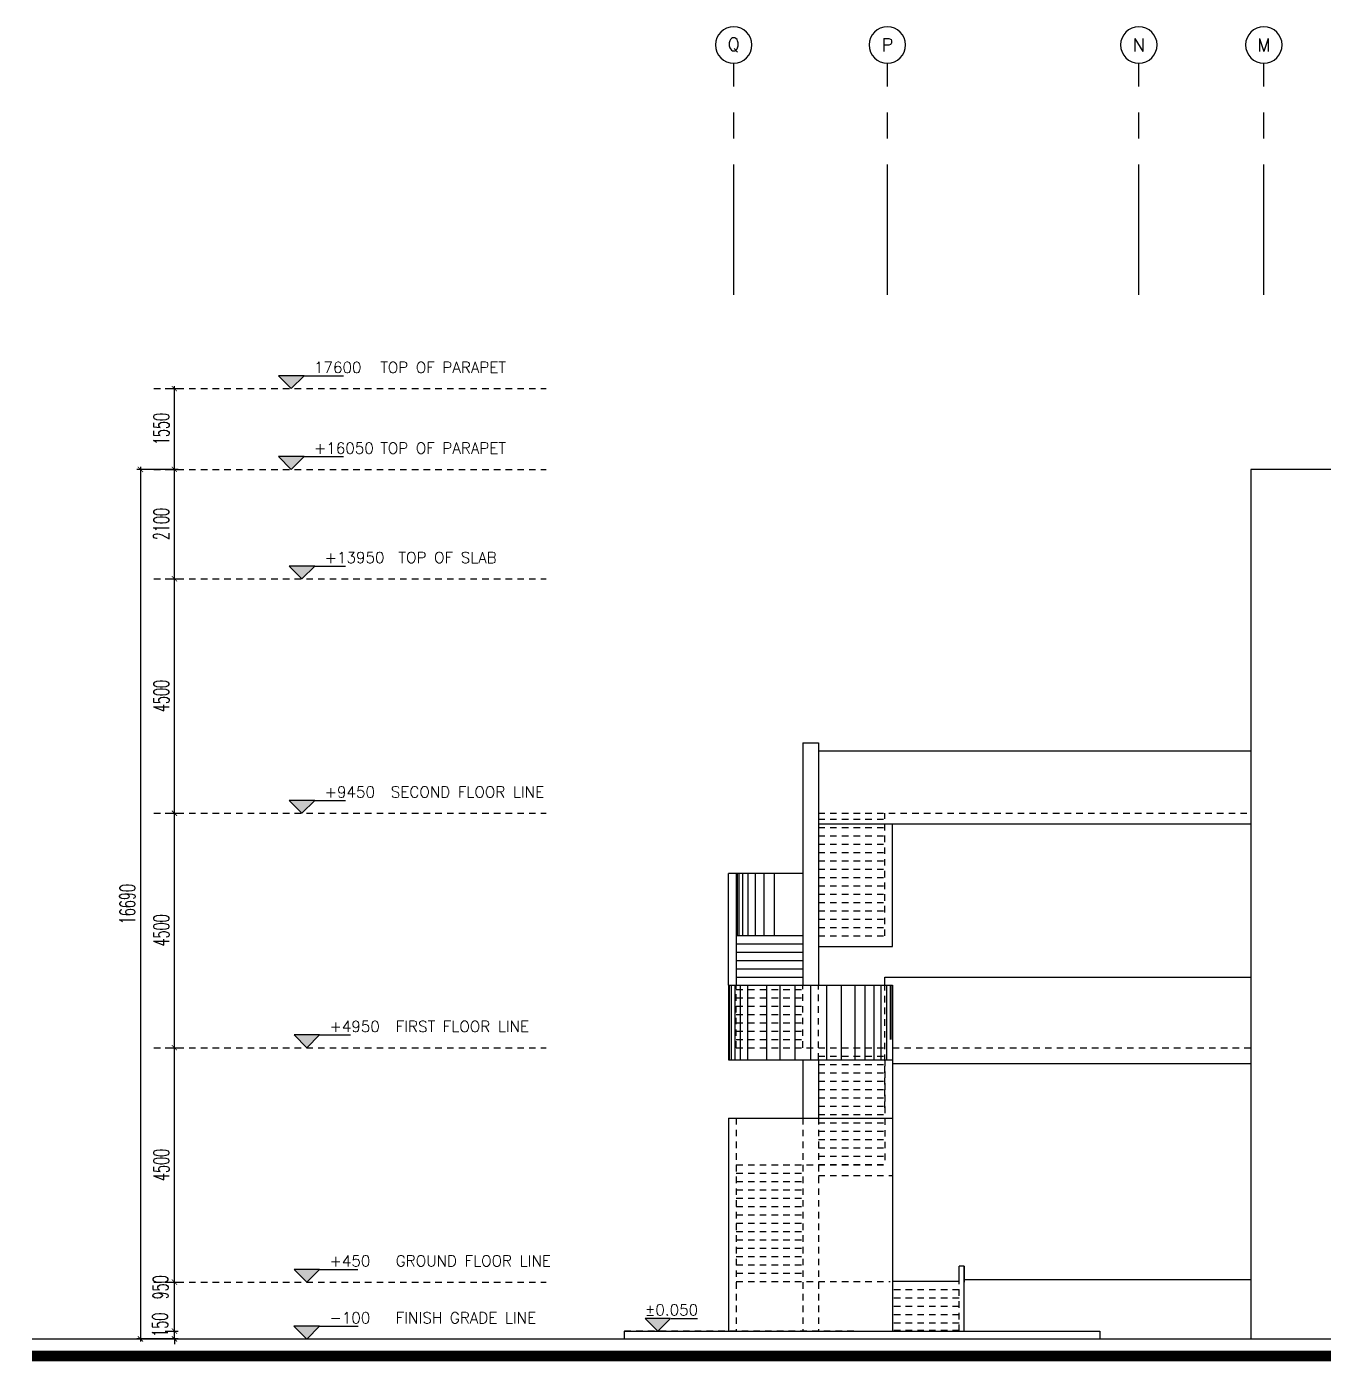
# Model space of a CAD drawing. Extents: x 417563 to 417775, y 43368 to 43436.
# Drawn here: x 417563.4 to 417588.29, y 43410.75 to 43436.37 of the extents above; entities that cross this region are included whole.
import ezdxf
from ezdxf.enums import TextEntityAlignment as Align

# ---------------------------------------------------------------- set-up
doc = ezdxf.new("R2010")
doc.units = 0
doc.header["$MEASUREMENT"] = 0
doc.header["$PDMODE"] = 3
doc.header["$PDSIZE"] = 0.1
doc.linetypes.add('CENTERX2', pattern=[4, 2.5, -0.5, 0.5, -0.5])
doc.linetypes.add('HIDDEN2', pattern=[0.1875, 0.125, -0.0625])
doc.layers.get('0').update_dxf_attribs({"linetype": 'CONTINUOUS'})
doc.layers.get('DEFPOINTS').update_dxf_attribs({"linetype": 'CONTINUOUS'})
for name, color, linetype in [('AX-CR', 2, 'CONTINUOUS'), ('AX-TXT', 2, 'CONTINUOUS'), ('AXES', 11, 'CENTERX2'), ('DIM-OUT', 4, 'CONTINUOUS'), ('EL', 2, 'CONTINUOUS'), ('EL-LEVS', 4, 'CONTINUOUS'), ('EL-LEVT', 4, 'CONTINUOUS'), ('HAT', 11, 'CONTINUOUS'), ('HATCH', 4, 'CONTINUOUS'), ('ROOF', 7, 'CONTINUOUS'), ('WALL', 2, 'CONTINUOUS')]:
    doc.layers.add(name, color=color, linetype=linetype)
doc.styles.add('ROMANS', font='ROMANS.shx', dxfattribs={"width": 0.6})
doc.styles.add('S', font='ROMANS.SHX')
doc.dimstyles.new('STANDARD in', dxfattribs={"dimtxt": 0.3, "dimasz": 0.1, "dimexe": 0.07, "dimexo": 0.05, "dimgap": 0.1, "dimtad": 1, "dimdec": 0, "dimlfac": 1000, "dimzin": 0, "dimdsep": 46, "dimtxsty": 'ROMANS', "dimblk": 'ARCHTICK', "dimcen": 0.05, "dimdle": 0.05, "dimclrd": 4, "dimclre": 4, "dimclrt": 2, "dimadec": 0, "dimazin": 0, "dimtfac": 1, "dimtdec": 0, "dimtmove": 2, "dimatfit": 3, "dimldrblk": 'ARCHTICK', "dimfxl": 0, "dimtolj": 1, "dimtzin": 0, "dimarcsym": 0})

# ---------------------------------------------------------------- blocks, each defined once
blk = doc.blocks.new('AXR')
at = {"layer": 'AX-CR'}
blk.add_circle((350, 0), 350, dxfattribs=at)
at = {"layer": 'AX-TXT', "style": 'ROMANS'}
blk.add_attdef('AX', text='', height=250, dxfattribs=at).set_placement((350, 0), align=Align.MIDDLE)
blk = doc.blocks.new('EL-LEV1')
at = {"layer": 'EL-LEVS'}
blk.add_lwpolyline([(0, 0), (300, 300), (-300, 300)], close=True, dxfattribs=at)
blk.add_solid([(-300, 300), (300, 300), (0, 0)], dxfattribs=at)
at = {"layer": 'EL-LEVT', "style": 'S'}
for tag, p in [('+0000', (534, 369)), ('ELEVATION', (2089, 369))]:
    blk.add_attdef(tag, p, '', height=260, dxfattribs=at)
blk = doc.blocks.new('_ARCHTICK')
at = {"color": 0, "linetype": 'ByBlock', "const_width": 0.15}
blk.add_lwpolyline([(-0.5, -0.5), (0.5, 0.5)], dxfattribs=at)
blk = doc.blocks.new('*D5')
at = {"layer": 'DEFPOINTS', "color": 0}
for p in [(417566.009, 43411.329), (417566.009, 43411.179), (417566.238, 43411.329)]:
    blk.add_point(p, dxfattribs=at)
at = {"layer": 'DIM-OUT', "color": 4, "lineweight": -2}
for p, q in [((417566.238, 43411.329), (417566.238, 43411.429)), ((417566.059, 43411.329), (417566.308, 43411.329)), ((417566.059, 43411.179), (417566.308, 43411.179)), ((417566.238, 43411.179), (417566.238, 43411.329)), ((417566.238, 43411.179), (417566.238, 43411.079))]:
    blk.add_line(p, q, dxfattribs=at)
at = {"layer": 'DIM-OUT', "color": 4, "lineweight": -2, "xscale": 0.1, "yscale": 0.1, "zscale": 0.1}
for p, rotation in [((417566.238, 43411.329), 270), ((417566.238, 43411.179), 90)]:
    blk.add_blockref('_ARCHTICK', p, dxfattribs=dict(at, rotation=rotation))
at = {"layer": 'DIM-OUT', "color": 2, "insert": (417565.964, 43411.452), "char_height": 0.3, "attachment_point": 5, "rotation": 90, "style": 'ROMANS'}
blk.add_mtext('\\A1;150', dxfattribs=at)
blk = doc.blocks.new('*D6')
at = {"layer": 'DEFPOINTS', "color": 0}
for p in [(417566.008, 43412.269), (417566.238, 43412.269), (417566.009, 43411.329)]:
    blk.add_point(p, dxfattribs=at)
at = {"layer": 'DIM-OUT', "color": 4, "lineweight": -2}
for p, q in [((417566.058, 43412.269), (417566.308, 43412.269)), ((417566.238, 43411.279), (417566.238, 43412.319)), ((417566.059, 43411.329), (417566.308, 43411.329))]:
    blk.add_line(p, q, dxfattribs=at)
at = {"layer": 'DIM-OUT', "color": 4, "lineweight": -2, "xscale": 0.1, "yscale": 0.1, "zscale": 0.1}
for p, rotation in [((417566.238, 43412.269), 90), ((417566.238, 43411.329), 270)]:
    blk.add_blockref('_ARCHTICK', p, dxfattribs=dict(at, rotation=rotation))
at = {"layer": 'DIM-OUT', "color": 2, "insert": (417565.971, 43412.169), "char_height": 0.3, "attachment_point": 5, "rotation": 90, "style": 'ROMANS'}
blk.add_mtext('\\A1;950', dxfattribs=at)
blk = doc.blocks.new('*D7')
at = {"layer": 'DEFPOINTS', "color": 0}
for p in [(417566.008, 43416.769), (417566.237, 43416.769), (417566.008, 43412.269)]:
    blk.add_point(p, dxfattribs=at)
at = {"layer": 'DIM-OUT', "color": 4, "lineweight": -2}
for p, q in [((417566.237, 43412.219), (417566.237, 43416.819)), ((417566.058, 43416.769), (417566.307, 43416.769)), ((417566.058, 43412.269), (417566.307, 43412.269))]:
    blk.add_line(p, q, dxfattribs=at)
at = {"layer": 'DIM-OUT', "color": 4, "lineweight": -2, "xscale": 0.1, "yscale": 0.1, "zscale": 0.1}
for p, rotation in [((417566.237, 43416.769), 90), ((417566.237, 43412.269), 270)]:
    blk.add_blockref('_ARCHTICK', p, dxfattribs=dict(at, rotation=rotation))
at = {"layer": 'DIM-OUT', "color": 2, "insert": (417565.987, 43414.519), "char_height": 0.3, "attachment_point": 5, "rotation": 90, "style": 'ROMANS'}
blk.add_mtext('\\A1;4500', dxfattribs=at)
blk = doc.blocks.new('*D8')
at = {"layer": 'DEFPOINTS', "color": 0}
for p in [(417566.008, 43421.269), (417566.237, 43421.269), (417566.008, 43416.769)]:
    blk.add_point(p, dxfattribs=at)
at = {"layer": 'DIM-OUT', "color": 4, "lineweight": -2}
for p, q in [((417566.058, 43421.269), (417566.307, 43421.269)), ((417566.237, 43416.719), (417566.237, 43421.319)), ((417566.058, 43416.769), (417566.307, 43416.769))]:
    blk.add_line(p, q, dxfattribs=at)
at = {"layer": 'DIM-OUT', "color": 4, "lineweight": -2, "xscale": 0.1, "yscale": 0.1, "zscale": 0.1}
for p, rotation in [((417566.237, 43421.269), 90), ((417566.237, 43416.769), 270)]:
    blk.add_blockref('_ARCHTICK', p, dxfattribs=dict(at, rotation=rotation))
at = {"layer": 'DIM-OUT', "color": 2, "insert": (417565.987, 43419.019), "char_height": 0.3, "attachment_point": 5, "rotation": 90, "style": 'ROMANS'}
blk.add_mtext('\\A1;4500', dxfattribs=at)
blk = doc.blocks.new('*D9')
at = {"layer": 'DEFPOINTS', "color": 0}
for p in [(417566.008, 43425.769), (417566.237, 43425.769), (417566.008, 43421.269)]:
    blk.add_point(p, dxfattribs=at)
at = {"layer": 'DIM-OUT', "color": 4, "lineweight": -2}
for p, q in [((417566.058, 43425.769), (417566.307, 43425.769)), ((417566.237, 43421.219), (417566.237, 43425.819)), ((417566.058, 43421.269), (417566.307, 43421.269))]:
    blk.add_line(p, q, dxfattribs=at)
at = {"layer": 'DIM-OUT', "color": 4, "lineweight": -2, "xscale": 0.1, "yscale": 0.1, "zscale": 0.1}
for p, rotation in [((417566.237, 43425.769), 90), ((417566.237, 43421.269), 270)]:
    blk.add_blockref('_ARCHTICK', p, dxfattribs=dict(at, rotation=rotation))
at = {"layer": 'DIM-OUT', "color": 2, "insert": (417565.987, 43423.519), "char_height": 0.3, "attachment_point": 5, "rotation": 90, "style": 'ROMANS'}
blk.add_mtext('\\A1;4500', dxfattribs=at)
blk = doc.blocks.new('*D10')
at = {"layer": 'DEFPOINTS', "color": 0}
for p in [(417566.008, 43427.869), (417566.237, 43427.869), (417566.008, 43425.769)]:
    blk.add_point(p, dxfattribs=at)
at = {"layer": 'DIM-OUT', "color": 4, "lineweight": -2}
for p, q in [((417566.058, 43427.869), (417566.307, 43427.869)), ((417566.237, 43425.719), (417566.237, 43427.919)), ((417566.058, 43425.769), (417566.307, 43425.769))]:
    blk.add_line(p, q, dxfattribs=at)
at = {"layer": 'DIM-OUT', "color": 4, "lineweight": -2, "xscale": 0.1, "yscale": 0.1, "zscale": 0.1}
for p, rotation in [((417566.237, 43427.869), 90), ((417566.237, 43425.769), 270)]:
    blk.add_blockref('_ARCHTICK', p, dxfattribs=dict(at, rotation=rotation))
at = {"layer": 'DIM-OUT', "color": 2, "insert": (417565.987, 43426.819), "char_height": 0.3, "attachment_point": 5, "rotation": 90, "style": 'ROMANS'}
blk.add_mtext('\\A1;2100', dxfattribs=at)
blk = doc.blocks.new('*D11')
at = {"layer": 'DEFPOINTS', "color": 0}
for p in [(417566.008, 43429.419), (417566.237, 43429.419), (417566.008, 43427.869)]:
    blk.add_point(p, dxfattribs=at)
at = {"layer": 'DIM-OUT', "color": 4, "lineweight": -2}
for p, q in [((417566.058, 43429.419), (417566.307, 43429.419)), ((417566.237, 43427.819), (417566.237, 43429.469)), ((417566.058, 43427.869), (417566.307, 43427.869))]:
    blk.add_line(p, q, dxfattribs=at)
at = {"layer": 'DIM-OUT', "color": 4, "lineweight": -2, "xscale": 0.1, "yscale": 0.1, "zscale": 0.1}
for p, rotation in [((417566.237, 43429.419), 90), ((417566.237, 43427.869), 270)]:
    blk.add_blockref('_ARCHTICK', p, dxfattribs=dict(at, rotation=rotation))
at = {"layer": 'DIM-OUT', "color": 2, "insert": (417565.987, 43428.644), "char_height": 0.3, "attachment_point": 5, "rotation": 90, "style": 'ROMANS'}
blk.add_mtext('\\A1;1550', dxfattribs=at)
blk = doc.blocks.new('*D12')
at = {"layer": 'DEFPOINTS', "color": 0}
for p in [(417566.358, 43427.869), (417565.586, 43411.179), (417566.358, 43411.179)]:
    blk.add_point(p, dxfattribs=at)
at = {"layer": 'DIM-OUT', "color": 4, "lineweight": -2}
for p, q in [((417566.308, 43427.869), (417565.516, 43427.869)), ((417565.586, 43427.919), (417565.586, 43411.129)), ((417566.308, 43411.179), (417565.516, 43411.179))]:
    blk.add_line(p, q, dxfattribs=at)
at = {"layer": 'DIM-OUT', "color": 4, "lineweight": -2, "xscale": 0.1, "yscale": 0.1, "zscale": 0.1}
for p, rotation in [((417565.586, 43427.869), 90), ((417565.586, 43411.179), 270)]:
    blk.add_blockref('_ARCHTICK', p, dxfattribs=dict(at, rotation=rotation))
at = {"layer": 'DIM-OUT', "color": 2, "insert": (417565.336, 43419.524), "char_height": 0.3, "attachment_point": 5, "rotation": 90, "style": 'ROMANS'}
blk.add_mtext('\\A1;16690', dxfattribs=at)

msp = doc.modelspace()

# ---------------------------------------------------------------- linework, layer by layer
for p, q in [((417578.5977, 43422.4685), (417586.8977, 43422.4685)), ((417578.5977, 43421.0685), (417586.8977, 43421.0685)), ((417580.0227, 43418.7135), (417580.0227, 43421.0685)), ((417576.8727, 43417.9685), (417576.8727, 43420.1143)), ((417577.0227, 43420.1143), (417576.8727, 43420.1143)), ((417577.0227, 43420.1143), (417577.0227, 43417.9685)), ((417578.2977, 43420.1143), (417577.0227, 43420.1143)), ((417578.5977, 43418.7135), (417580.0227, 43418.7135)), ((417579.8727, 43418.1218), (417586.8977, 43418.1218)), ((417579.8727, 43417.9685), (417579.8727, 43418.1218)), ((417580.0227, 43416.538), (417580.0227, 43415.4185)), ((417580.0227, 43416.4685), (417586.8977, 43416.4685)), ((417576.8727, 43415.4185), (417580.0227, 43415.4185)), ((417581.3977, 43411.3285), (417581.3977, 43412.5785)), ((417581.3977, 43412.5785), (417581.3977, 43412.2685)), ((417574.8727, 43411.3285), (417583.9977, 43411.3285)), ((417574.8727, 43411.3285), (417574.8727, 43411.1785))]:
    msp.add_line(p, q)
at = {"color": 11, "linetype": 'HIDDEN2'}
for p, q in [((417578.5977, 43421.2685), (417586.8977, 43421.2685)), ((417578.5977, 43421.1535), (417579.8727, 43421.1535)), ((417579.8727, 43418.9135), (417579.8727, 43421.2685)), ((417578.5977, 43420.9935), (417579.8727, 43420.9935)), ((417578.5977, 43420.8335), (417579.8727, 43420.8335)), ((417578.5977, 43420.6735), (417579.8727, 43420.6735)), ((417578.5977, 43420.5135), (417579.8727, 43420.5135)), ((417578.5977, 43420.3535), (417579.8727, 43420.3535)), ((417578.5977, 43420.1935), (417579.8727, 43420.1935)), ((417578.5977, 43420.0335), (417579.8727, 43420.0335)), ((417578.5977, 43419.8735), (417579.8727, 43419.8735)), ((417578.5977, 43419.7135), (417579.8727, 43419.7135)), ((417578.5977, 43419.5535), (417579.8727, 43419.5535)), ((417578.5977, 43419.3935), (417579.8727, 43419.3935)), ((417578.5977, 43419.2335), (417579.8727, 43419.2335)), ((417578.5977, 43419.0735), (417579.8727, 43419.0735)), ((417578.5977, 43418.9135), (417579.8727, 43418.9135)), ((417577.0227, 43416.7685), (417577.0227, 43417.9685)), ((417577.0227, 43417.8885), (417578.2977, 43417.8885)), ((417578.2977, 43416.7685), (417578.2977, 43417.9685)), ((417578.5977, 43416.538), (417578.5977, 43417.9685)), ((417579.8727, 43415.6135), (417579.8727, 43417.9685)), ((417577.0227, 43417.7285), (417578.2977, 43417.7285)), ((417577.0227, 43417.5685), (417578.2977, 43417.5685)), ((417577.0227, 43417.5685), (417578.2977, 43417.5685)), ((417577.0227, 43417.5685), (417578.2977, 43417.5685)), ((417577.0227, 43417.4085), (417578.2977, 43417.4085)), ((417577.0227, 43417.2485), (417578.2977, 43417.2485)), ((417577.0227, 43417.0885), (417578.2977, 43417.0885)), ((417577.0227, 43416.9285), (417578.2977, 43416.9285)), ((417577.0227, 43416.7685), (417579.8727, 43416.7685)), ((417578.5977, 43416.6085), (417579.8727, 43416.6085)), ((417579.8727, 43416.538), (417579.8727, 43414.5185)), ((417580.0227, 43416.7685), (417586.8977, 43416.7685)), ((417578.5977, 43416.4485), (417579.8727, 43416.4485)), ((417578.5977, 43416.2885), (417579.8727, 43416.2885)), ((417578.5977, 43416.1285), (417579.8727, 43416.1285)), ((417578.5977, 43415.9685), (417579.8727, 43415.9685)), ((417578.5977, 43415.8085), (417579.8727, 43415.8085)), ((417578.5977, 43415.6485), (417579.8727, 43415.6485)), ((417577.0227, 43415.4185), (417577.0227, 43411.3285)), ((417578.2977, 43415.4185), (417578.2977, 43411.3285)), ((417578.5977, 43415.4885), (417579.8727, 43415.4885)), ((417578.5977, 43415.4185), (417578.5977, 43411.3285)), ((417578.5977, 43415.3285), (417579.8727, 43415.3285)), ((417578.5977, 43415.1685), (417579.8727, 43415.1685)), ((417578.5977, 43415.0085), (417579.8727, 43415.0085)), ((417578.5977, 43414.8485), (417579.8727, 43414.8485)), ((417577.0227, 43414.5185), (417579.8727, 43414.5185)), ((417578.5977, 43414.6885), (417579.8727, 43414.6885)), ((417578.5977, 43414.5285), (417579.8727, 43414.5285)), ((417577.0227, 43414.3585), (417578.2977, 43414.3585)), ((417578.5977, 43414.3185), (417580.0227, 43414.3185)), ((417577.0227, 43414.1985), (417578.2977, 43414.1985)), ((417577.0227, 43414.0385), (417578.2977, 43414.0385)), ((417577.0227, 43413.8785), (417578.2977, 43413.8785)), ((417577.0227, 43413.7185), (417578.2977, 43413.7185)), ((417577.0227, 43413.5585), (417578.2977, 43413.5585)), ((417577.0227, 43413.3985), (417578.2977, 43413.3985)), ((417577.0227, 43413.2385), (417578.2977, 43413.2385)), ((417577.0227, 43413.0785), (417578.2977, 43413.0785)), ((417577.0227, 43412.9185), (417578.2977, 43412.9185)), ((417577.0227, 43412.7585), (417578.2977, 43412.7585)), ((417577.0227, 43412.5985), (417578.2977, 43412.5985)), ((417577.0227, 43412.4385), (417578.2977, 43412.4385)), ((417577.0227, 43412.2785), (417579.9777, 43412.2785)), ((417581.2977, 43411.3285), (417581.2977, 43412.2785)), ((417581.2977, 43412.1185), (417580.0227, 43412.1185)), ((417581.2977, 43411.9585), (417580.0227, 43411.9585)), ((417581.2977, 43411.7985), (417580.0227, 43411.7985)), ((417581.2977, 43411.6385), (417580.0227, 43411.6385)), ((417581.2977, 43411.4785), (417580.0227, 43411.4785)), ((417581.2977, 43411.3385), (417580.0227, 43411.3385))]:
    msp.add_line(p, q, dxfattribs=at)
at = {"layer": 'AXES'}
for p, q in [((417576.9727, 43431.2198), (417576.9727, 43435.6655)), ((417579.9227, 43431.2198), (417579.9227, 43435.6655)), ((417584.7477, 43431.2198), (417584.7477, 43435.6655)), ((417587.1477, 43431.2198), (417587.1477, 43435.6655))]:
    msp.add_line(p, q, dxfattribs=at)
at = {"layer": 'EL', "color": 6}
for p, q in [((417586.8977, 43427.8685), (417586.8977, 43411.1785)), ((417590.8477, 43427.8685), (417586.8977, 43427.8685))]:
    msp.add_line(p, q, dxfattribs=at)
at = {"layer": 'EL', "color": 4}
for p, q in [((417578.2977, 43418.9135), (417577.0227, 43418.9135)), ((417578.2977, 43418.7535), (417577.0227, 43418.7535)), ((417578.2977, 43418.5935), (417577.0227, 43418.5935)), ((417578.2977, 43418.4335), (417577.0227, 43418.4335)), ((417578.2977, 43418.2735), (417577.0227, 43418.2735)), ((417578.2977, 43418.1135), (417577.0227, 43418.1135))]:
    msp.add_line(p, q, dxfattribs=at)
at = {"layer": 'EL'}
for p, q in [((417576.8727, 43417.9685), (417576.8727, 43416.538)), ((417576.8727, 43417.9685), (417580.0227, 43417.9685)), ((417580.0227, 43417.9685), (417580.0227, 43416.538)), ((417576.8727, 43416.538), (417580.0227, 43416.538)), ((417583.9977, 43411.3285), (417583.9977, 43411.1785))]:
    msp.add_line(p, q, dxfattribs=at)
at = {"layer": 'EL-LEVS'}
for p, q in [((417568.7255, 43429.6638), (417569.4826, 43429.6638)), ((417568.7255, 43428.1138), (417569.4826, 43428.1138)), ((417568.9302, 43421.5138), (417569.5236, 43421.5138)), ((417569.0237, 43417.0138), (417569.617, 43417.0138)), ((417569.0237, 43412.5138), (417569.7599, 43412.5138)), ((417569.023, 43411.4211), (417569.7634, 43411.4211)), ((417575.7706, 43411.5738), (417576.2795, 43411.5738))]:
    msp.add_line(p, q, dxfattribs=at)
at = {"layer": 'EL-LEVS', "color": 11, "linetype": 'HIDDEN2'}
for p, q in [((417565.8451, 43429.4185), (417573.3755, 43429.4185)), ((417565.8451, 43427.8685), (417573.3755, 43427.8685)), ((417565.8451, 43425.7685), (417573.3755, 43425.7685)), ((417565.8451, 43421.2685), (417573.3755, 43421.2685)), ((417565.8451, 43416.7685), (417573.3755, 43416.7685)), ((417565.8451, 43412.2685), (417573.3755, 43412.2685)), ((417579.2759, 43411.3285), (417574.8727, 43411.3285))]:
    msp.add_line(p, q, dxfattribs=at)
at = {"layer": 'EL-LEVS', "color": 4}
msp.add_line((417568.9302, 43426.0138), (417569.5236, 43426.0138), dxfattribs=at)
at = {"layer": 'HAT', "color": 11}
for p, q in [((417577.0367, 43420.1143), (417577.0367, 43418.9135)), ((417577.0716, 43420.1143), (417577.0716, 43418.9135)), ((417577.1415, 43420.1143), (417577.1415, 43418.9135)), ((417577.2462, 43420.1143), (417577.2462, 43418.9135)), ((417577.3859, 43420.1143), (417577.3859, 43418.9135)), ((417577.5535, 43420.1143), (417577.5535, 43418.9135)), ((417577.7491, 43420.1143), (417577.7491, 43418.9135)), ((417576.8867, 43417.9685), (417576.8867, 43416.538)), ((417576.9216, 43417.9685), (417576.9216, 43416.538)), ((417576.9915, 43417.9685), (417576.9915, 43416.538)), ((417577.0962, 43417.9685), (417577.0962, 43416.538)), ((417577.2359, 43417.9685), (417577.2359, 43416.538)), ((417577.5991, 43417.9685), (417577.5991, 43416.538)), ((417577.8575, 43417.9685), (417577.8575, 43416.538)), ((417578.144, 43417.9685), (417578.144, 43416.538)), ((417578.4477, 43417.9685), (417578.4477, 43416.538)), ((417578.7515, 43417.9685), (417578.7515, 43416.538)), ((417579.038, 43417.9685), (417579.038, 43416.538)), ((417579.2964, 43417.9685), (417579.2964, 43416.538)), ((417579.4919, 43417.9685), (417579.4919, 43416.538)), ((417579.6596, 43417.9685), (417579.6596, 43416.538)), ((417579.7992, 43417.9685), (417579.7992, 43416.538)), ((417579.904, 43417.9685), (417579.904, 43416.538)), ((417579.9739, 43417.9685), (417579.9739, 43416.9283)), ((417580.0088, 43417.9685), (417580.0088, 43416.9283))]:
    msp.add_line(p, q, dxfattribs=at)
at = {"layer": 'HATCH'}
for p, q in [((417581.3977, 43412.5785), (417581.2977, 43412.5785)), ((417581.2977, 43412.2785), (417581.2977, 43412.5785)), ((417581.2977, 43412.2785), (417580.0227, 43412.2785))]:
    msp.add_line(p, q, dxfattribs=at)
at = {"layer": 'ROOF'}
for p, q in [((417578.2977, 43416.538), (417578.2977, 43415.4185)), ((417578.5977, 43416.538), (417578.5977, 43415.4185))]:
    msp.add_line(p, q, dxfattribs=at)
at = {"layer": 'WALL'}
for p, q in [((417578.2977, 43422.6185), (417578.2977, 43417.9685)), ((417578.2977, 43422.6185), (417578.5977, 43422.6185)), ((417578.5977, 43422.6185), (417578.5977, 43417.9685)), ((417576.8727, 43415.4185), (417576.8727, 43411.3285)), ((417580.0227, 43415.4185), (417580.0227, 43411.3285))]:
    msp.add_line(p, q, dxfattribs=at)
at = {"layer": 'WALL', "color": 4}
for p, q in [((417581.3977, 43412.3185), (417586.8977, 43412.3185)), ((417563.5048, 43411.1785), (417665.2189, 43411.1785))]:
    msp.add_line(p, q, dxfattribs=at)
at = {"layer": 'WALL', "color": 4, "const_width": 0.2044}
msp.add_lwpolyline([(417563.5048, 43410.8517), (417665.2189, 43410.8517)], dxfattribs=at)

# ---------------------------------------------------------------- block references
at = {"layer": 'AXES'}
ref = msp.add_blockref('AXR', (417577.3227, 43436.0155), dxfattribs=dict(at, xscale=-0.001000000047497451, yscale=0.0009999999892897904, zscale=0.001))
ref.add_attrib('AX', 'Q', dxfattribs={"layer": 'AX-TXT', "height": 0.25, "style": 'ROMANS'}).set_placement((417576.9727, 43436.0155), align=Align.MIDDLE)
ref = msp.add_blockref('AXR', (417580.2727, 43436.0155), dxfattribs=dict(at, xscale=-0.001000000047497451, yscale=0.0009999999892897904, zscale=0.001))
ref.add_attrib('AX', 'P', dxfattribs={"layer": 'AX-TXT', "height": 0.25, "style": 'ROMANS'}).set_placement((417579.9227, 43436.0155), align=Align.MIDDLE)
ref = msp.add_blockref('AXR', (417585.0977, 43436.0155), dxfattribs=dict(at, xscale=-0.001000000047497451, yscale=0.0009999999892897904, zscale=0.001))
ref.add_attrib('AX', 'N', dxfattribs={"layer": 'AX-TXT', "height": 0.25, "style": 'ROMANS'}).set_placement((417584.7477, 43436.0155), align=Align.MIDDLE)
ref = msp.add_blockref('AXR', (417587.4977, 43436.0155), dxfattribs=dict(at, xscale=-0.001000000047497451, yscale=0.0009999999892897904, zscale=0.001))
ref.add_attrib('AX', 'M', dxfattribs={"layer": 'AX-TXT', "height": 0.25, "style": 'ROMANS'}).set_placement((417587.1477, 43436.0155), align=Align.MIDDLE)
at = {"layer": 'EL-LEVS', "xscale": 0.0008174454828660436, "yscale": 0.0008174454828660436, "zscale": 0.0008174454828660436}
for p, values in [((417568.4803, 43429.4185), {'+0000': '17600', 'ELEVATION': 'TOP OF PARAPET'}), ((417568.4803, 43427.8685), {'+0000': '+16050', 'ELEVATION': 'TOP OF PARAPET'}), ((417568.685, 43421.2685), {'+0000': '+9450', 'ELEVATION': 'SECOND FLOOR LINE'}), ((417568.7784, 43416.7685), {'+0000': '+4950', 'ELEVATION': 'FIRST FLOOR LINE'}), ((417568.7784, 43412.2685), {'+0000': '+450', 'ELEVATION': 'GROUND FLOOR LINE'}), ((417568.7778, 43411.1759), {'+0000': '-100', 'ELEVATION': 'FINISH GRADE LINE'})]:
    msp.add_blockref('EL-LEV1', p, dxfattribs=at).add_auto_attribs(values)
at = {"layer": 'EL-LEVS', "color": 4, "xscale": 0.0008174454828660436, "yscale": 0.0008174454828660436, "zscale": 0.0008174454828660436}
msp.add_blockref('EL-LEV1', (417568.685, 43425.7685), dxfattribs=at).add_auto_attribs({'+0000': '+13950', 'ELEVATION': ' TOP OF SLAB'})
at = {"layer": 'EL-LEVS'}
ref = msp.add_blockref('EL-LEV1', (417575.5172, 43411.3285), dxfattribs=dict(at, xscale=0.0008174454828660436, yscale=0.0008174454828660436, zscale=0.0008174454828660436))
ref.add_attrib('+0000', '%%P0.050', (417575.2686, 43411.6303), dxfattribs={"layer": 'EL-LEVT', "height": 0.21254, "style": 'S'})

# ---------------------------------------------------------------- dimensions: what is measured, and where the dimension line sits
at = {"layer": 'DIM-OUT'}
for base, p1, p2, angle, picture, middle in [((417566.2366, 43429.4185), (417566.0078, 43427.8685), (417566.0078, 43429.4185), 270, '*D11', (417565.9866, 43428.6435)), ((417565.5865, 43411.1785), (417566.3575, 43427.8685), (417566.3575, 43411.1785), 90, '*D12', (417565.3365, 43419.5235)), ((417566.2366, 43427.8685), (417566.0078, 43425.7685), (417566.0078, 43427.8685), 270, '*D10', (417565.9866, 43426.8185)), ((417566.2366, 43425.7685), (417566.0078, 43421.2685), (417566.0078, 43425.7685), 270, '*D9', (417565.9866, 43423.5185)), ((417566.2366, 43421.2685), (417566.0078, 43416.7685), (417566.0078, 43421.2685), 270, '*D8', (417565.9866, 43419.0185)), ((417566.2366, 43416.7685), (417566.0078, 43412.2685), (417566.0078, 43416.7685), 270, '*D7', (417565.9866, 43414.5185))]:
    dim = msp.add_linear_dim(base=base, p1=p1, p2=p2, angle=angle, dimstyle='STANDARD in', dxfattribs=at)
    dim.commit()
    dim.dimension.update_dxf_attribs({"geometry": picture, "text_midpoint": middle})
dim = msp.add_linear_dim(base=(417566.2375, 43412.2685), p1=(417566.0087, 43411.3285), p2=(417566.0078, 43412.2685), angle=270, text='950', dimstyle='STANDARD in', dxfattribs=at)
dim.commit()
dim.dimension.update_dxf_attribs({"geometry": '*D6', "text_midpoint": (417565.971, 43412.1693), "dimtype": 160})
dim = msp.add_linear_dim(base=(417566.2375, 43411.3285), p1=(417566.0087, 43411.1785), p2=(417566.0087, 43411.3285), angle=270, dimstyle='STANDARD in', dxfattribs=at)
dim.commit()
dim.dimension.update_dxf_attribs({"geometry": '*D5', "text_midpoint": (417565.9635, 43411.4523), "dimtype": 160})

doc.saveas('drawing.dxf')
